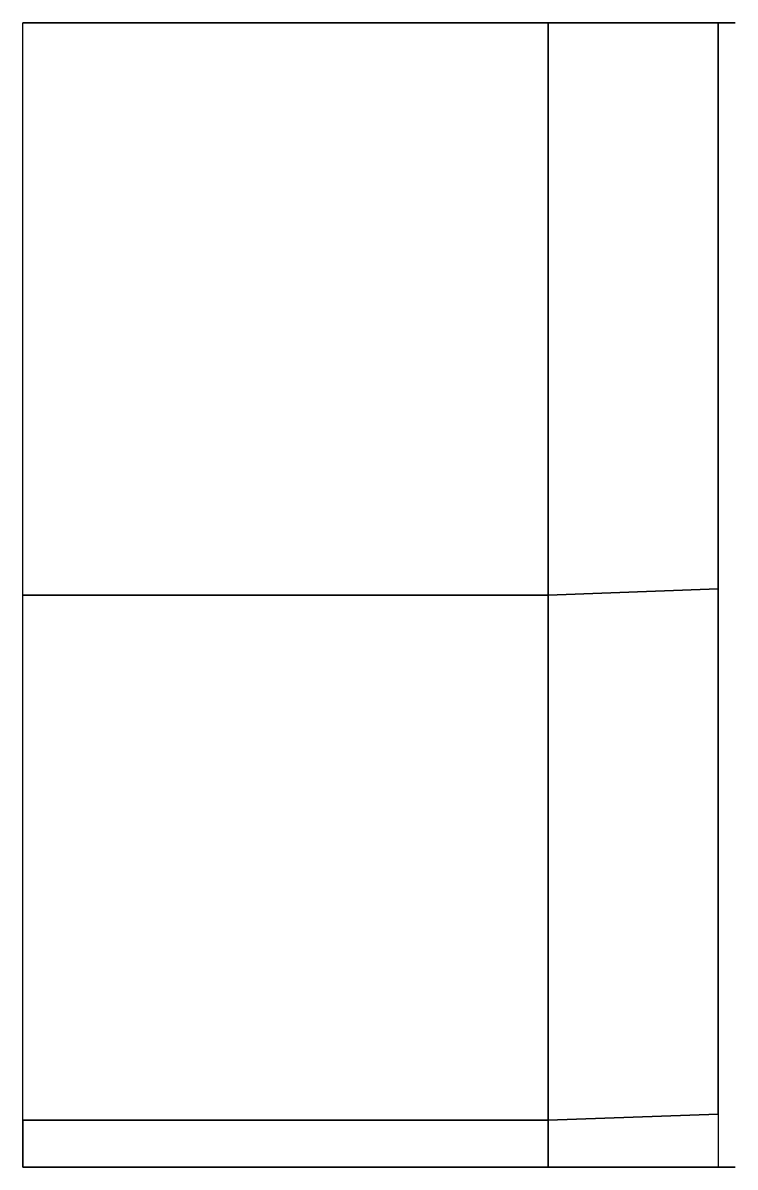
# Model space of a CAD drawing. Header units: metres. Extents: x 10 to 37.2, y 9.9 to 12.9.
# Drawn here: x 10 to 11.897, y 9.875 to 12.925 of the extents above; entities outside this region: 1.
import ezdxf

# ---------------------------------------------------------------- set-up
doc = ezdxf.new("R2010")
doc.units = ezdxf.units.M
for name, color, linetype in [('floor_middle_b', 40, 'Continuous'), ('Légende', 7, 'Continuous'), ('middle', 2, 'Continuous'), ('side_b', 6, 'Continuous')]:
    doc.layers.add(name, color=color, linetype=linetype)
doc.styles.get("Standard").update_dxf_attribs({"font": 'arial.ttf'})

msp = doc.modelspace()

# ---------------------------------------------------------------- linework, layer by layer
at = {"layer": 'floor_middle_b', "extrusion": (0, -1, -3e-16)}
for p, q in [((11.8519, 11.416, 9.8148), (11.3997, 11.4, 9.86)), ((11.3997, 11.4, 9.86), (10, 11.4, 10)), ((11.8519, 10.016, 9.8148), (11.3997, 10, 9.86)), ((11.8519, 10.016, 9.8148), (11.8519, 9.875, 9.8148)), ((11.3997, 10, 9.86), (10, 10, 10)), ((10, 10, 10), (10, 9.875, 10)), ((11.3997, 10, 9.86), (11.3997, 9.875, 9.86))]:
    msp.add_line(p, q, dxfattribs=at)
at = {"layer": 'floor_middle_b', "extrusion": (-1, 0, 0)}
for points, elevation in [([(-10, 10), (-12.925, 10)], -10), ([(-10, 9.86), (-12.925, 9.86)], -11.3997), ([(-10.016, 9.8148), (-12.925, 9.8148)], -11.8519)]:
    msp.add_lwpolyline(points, dxfattribs=dict(at, elevation=elevation))
at = {"layer": 'floor_middle_b'}
for points in [[(11.3997, 11.4, 9.86), (10, 11.4, 10), (10, 12.925, 10), (11.3997, 12.925, 9.86)], [(11.8519, 11.416, 9.8148), (11.3997, 11.4, 9.86), (11.3997, 12.925, 9.86), (11.8519, 12.925, 9.8148)], [(11.8519, 10.016, 9.8148), (11.3997, 10, 9.86), (11.3997, 11.4, 9.86), (11.8519, 11.416, 9.8148)], [(11.3997, 10, 9.86), (10, 10, 10), (10, 11.4, 10), (11.3997, 11.4, 9.86)], [(11.8519, 9.875, 9.8148), (11.3997, 9.875, 9.86), (11.3997, 10, 9.86), (11.8519, 10.016, 9.8148)], [(11.3997, 9.875, 9.86), (10, 9.875, 10), (10, 10, 10), (11.3997, 10, 9.86)]]:
    msp.add_3dface(points, dxfattribs=at)
at = {"layer": 'middle', "extrusion": (0, -1, -3e-16)}
for p, q in [((11.3997, 9.875, 9.86), (10, 9.875, 10)), ((11.4401, 9.875, 10.2643), (10, 9.875, 10.25)), ((11.4401, 9.875, 10.2643), (11.3997, 9.875, 9.86)), ((11.8519, 9.875, 9.8148), (11.3997, 9.875, 9.86)), ((11.3997, 9.875, 9.86), (11.6401, 9.875, 9.9808)), ((11.8974, 9.875, 10.2698), (11.4401, 9.875, 10.2643)), ((11.4401, 9.875, 10.2643), (11.6544, 9.875, 10.1241)), ((11.6544, 9.875, 10.1241), (11.6401, 9.875, 9.9808)), ((11.867, 9.875, 9.9665), (11.6401, 9.875, 9.9808)), ((11.8822, 9.875, 10.1181), (11.6544, 9.875, 10.1241)), ((11.8974, 9.875, 10.2698), (11.8519, 9.875, 9.8148))]:
    msp.add_line(p, q, dxfattribs=at)
at = {"layer": 'middle', "extrusion": (0, -1, -5e-16), "elevation": -9.875}
msp.add_lwpolyline([(10, 10), (10, 10.25)], dxfattribs=at)
at = {"layer": 'middle'}
for points in [[(10, 9.875, 10), (11.3997, 9.875, 9.86), (11.4401, 9.875, 10.2643), (10, 9.875, 10.25)], [(11.3997, 9.875, 9.86), (11.6401, 9.875, 9.9808), (11.6544, 9.875, 10.1241), (11.4401, 9.875, 10.2643)], [(11.3997, 9.875, 9.86), (11.8519, 9.875, 9.8148), (11.867, 9.875, 9.9665), (11.6401, 9.875, 9.9808)], [(11.4401, 9.875, 10.2643), (11.6544, 9.875, 10.1241), (11.8822, 9.875, 10.1181), (11.8974, 9.875, 10.2698)], [(11.6401, 9.875, 9.9808), (11.867, 9.875, 9.9665), (11.8822, 9.875, 10.1181), (11.6544, 9.875, 10.1241)]]:
    msp.add_3dface(points, dxfattribs=at)
at = {"layer": 'side_b', "extrusion": (0, -1, -3e-16)}
for p, q in [((11.4401, 12.925, 10.2643), (10, 12.925, 10.25)), ((11.3997, 12.925, 9.86), (10, 12.925, 10)), ((11.3997, 12.925, 9.86), (11.4401, 12.925, 10.2643)), ((11.3997, 12.925, 9.86), (11.6401, 12.925, 9.9808)), ((11.8519, 12.925, 9.8148), (11.3997, 12.925, 9.86)), ((11.4401, 12.925, 10.2643), (11.6544, 12.925, 10.1241)), ((11.8973, 12.925, 10.2698), (11.4401, 12.925, 10.2643)), ((11.6401, 12.925, 9.9808), (11.6544, 12.925, 10.1241)), ((11.6401, 12.925, 9.9808), (11.867, 12.925, 9.9665)), ((11.6544, 12.925, 10.1241), (11.8822, 12.925, 10.1181)), ((11.867, 12.925, 9.9665), (11.8519, 12.925, 9.8148)), ((11.8822, 12.925, 10.1181), (11.867, 12.925, 9.9665)), ((11.8974, 12.925, 10.2698), (11.8822, 12.925, 10.1181))]:
    msp.add_line(p, q, dxfattribs=at)
at = {"layer": 'side_b', "extrusion": (0, -1, -5e-16), "elevation": -12.925}
msp.add_lwpolyline([(10, 10), (10, 10.25)], dxfattribs=at)
at = {"layer": 'side_b'}
for points in [[(10, 12.925, 10.25), (10, 12.925, 10), (11.3997, 12.925, 9.86), (11.4401, 12.925, 10.2643)], [(11.6544, 12.925, 10.1241), (11.4401, 12.925, 10.2643), (11.3997, 12.925, 9.86), (11.6401, 12.925, 9.9808)], [(11.6401, 12.925, 9.9808), (11.3997, 12.925, 9.86), (11.8519, 12.925, 9.8148), (11.867, 12.925, 9.9665)], [(11.8973, 12.925, 10.2698), (11.4401, 12.925, 10.2643), (11.6544, 12.925, 10.1241), (11.8822, 12.925, 10.1181)], [(11.6544, 12.925, 10.1241), (11.6401, 12.925, 9.9808), (11.867, 12.925, 9.9665), (11.8822, 12.925, 10.1181)]]:
    msp.add_3dface(points, dxfattribs=at)

# ---------------------------------------------------------------- texts
at = {"layer": 'Légende', "color": 252, "extrusion": (0, -1, -3e-16), "insert": (27.0754, 12.925, 28.7822), "char_height": 2.5, "attachment_point": 1, "text_direction": (1, 0, 0)}
msp.add_mtext_dynamic_manual_height_columns('Quai 2', width=32.117676, gutter_width=12.5, heights=[0], dxfattribs=at)

doc.saveas('drawing.dxf')
